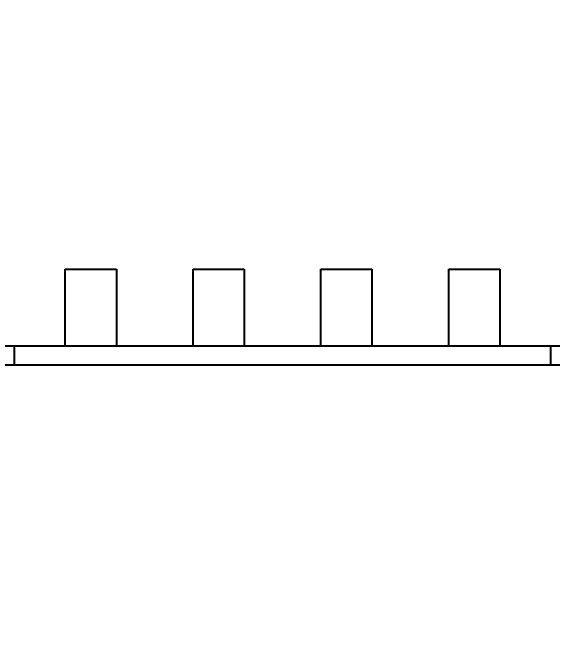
# Model space of a CAD drawing. Header units: millimetres. Extents: x 3 to 124, y -45 to 11.
# Drawn here: x 103.864 to 105.974, y -35.61 to -33.104 of the extents above; entities that cross this region are included whole.
import ezdxf

# ---------------------------------------------------------------- set-up
doc = ezdxf.new("R2010")
doc.units = ezdxf.units.MM
doc.header["$LTSCALE"] = 1.21
doc.header["$MEASUREMENT"] = 0
doc.header["$PDMODE"] = 3
doc.header["$PDSIZE"] = 0.3125
doc.layers.get('0').update_dxf_attribs({"linetype": 'CONTINUOUS'})
doc.layers.get('DEFPOINTS').update_dxf_attribs({"linetype": 'CONTINUOUS'})
doc.layers.add('Dim', color=3, linetype='CONTINUOUS', lineweight=25)
doc.styles.get("Standard").update_dxf_attribs({"font": 'txt', "width": 0.8})
doc.dimstyles.get("Standard").update_dxf_attribs({"dimtxt": 0.15625, "dimasz": 0.1875, "dimexe": 0.125, "dimexo": 0.0625, "dimgap": 0.09, "dimtad": 0, "dimtih": 1, "dimtoh": 1, "dimzin": 4, "dimdsep": 46, "dimtxsty": 'STANDARD', "dimblk": '_FILLED', "dimblk1": '_FILLED', "dimblk2": '_FILLED', "dimcen": 0.09, "dimazin": 1, "dimtp": 0.01, "dimtm": 0.01, "dimtfac": 1, "dimtofl": 0, "dimtmove": 0, "dimatfit": 3, "dimldrblk": '_FILLED', "dimfxl": 1, "dimtolj": 1, "dimtzin": 4, "dimarcsym": 0})

# ---------------------------------------------------------------- blocks, each defined once
blk = doc.blocks.new('_FILLED')
at = {"color": 0, "linetype": 'ByBlock'}
blk.add_solid([(0, 0), (-1, 0.1667), (-1, -0.1667)], dxfattribs=at)
blk = doc.blocks.new('*D28')
at = {"color": 0, "linetype": 'ByBlock', "lineweight": -2}
for p, q in [((96.0488, -29.254), (96.0488, -44.2815)), ((113.8288, -29.2572), (113.8288, -44.2815)), ((96.0488, -44.219), (103.4272, -44.219)), ((113.8288, -44.219), (106.4505, -44.219))]:
    blk.add_line(p, q, dxfattribs=at)
at = {"layer": 'DEFPOINTS', "color": 0, "linetype": 'ByBlock'}
for p in [(96.0488, -29.2228), (113.8288, -29.226)]:
    blk.add_point(p, dxfattribs=at)
at = {"color": 0, "linetype": 'ByBlock', "lineweight": -2, "rotation": 180}
blk.add_blockref('_FILLED', (96.0488, -44.219), dxfattribs=at)
at = {"color": 0, "linetype": 'ByBlock', "lineweight": -2}
blk.add_blockref('_FILLED', (113.8288, -44.219), dxfattribs=at)
at = {"color": 0, "linetype": 'ByBlock', "lineweight": -2, "insert": (104.9388, -44.219), "char_height": 1, "attachment_point": 5}
blk.add_mtext('\\A1;17.78', dxfattribs=at)

msp = doc.modelspace()

# ---------------------------------------------------------------- linework, layer by layer
at = {"color": 6, "linetype": 'Continuous'}
for p, q in [((104.0692, -34.1072), (104.2692, -34.1072)), ((104.0692, -34.4072), (104.0692, -34.1072)), ((104.2692, -34.1072), (104.2692, -34.4072)), ((104.5692, -34.1072), (104.7692, -34.1072)), ((104.5692, -34.4072), (104.5692, -34.1072)), ((104.7692, -34.1072), (104.7692, -34.4072)), ((105.0692, -34.1072), (105.2692, -34.1072)), ((105.0692, -34.4072), (105.0692, -34.1072)), ((105.2692, -34.1072), (105.2692, -34.4072)), ((105.5692, -34.1072), (105.7692, -34.1072)), ((105.5692, -34.4072), (105.5692, -34.1072)), ((105.7692, -34.1072), (105.7692, -34.4072)), ((100.4492, -34.4072), (109.3892, -34.4072)), ((103.8692, -34.4072), (103.8692, -34.4822)), ((105.9692, -34.4822), (105.9692, -34.4072)), ((106.0292, -34.4822), (103.8092, -34.4822))]:
    msp.add_line(p, q, dxfattribs=at)

# ---------------------------------------------------------------- dimensions: what is measured, and where the dimension line sits
at = {"layer": 'Dim'}
dim = msp.add_linear_dim(base=(113.8288, -44.219), p1=(96.0488, -29.2228), p2=(113.8288, -29.226), dimstyle='STANDARD', override={"dimscale": 0.5, "dimtxt": 2, "dimasz": 2, "dimtih": 0, "dimtoh": 0, "dimzin": 0, "dimcen": 0.198, "dimadec": 0, "dimazin": 0, "dimtp": 0, "dimtm": 0, "dimtdec": 4, "dimtzin": 0}, dxfattribs=at)
dim.commit()
dim.dimension.update_dxf_attribs({"geometry": '*D28', "text_midpoint": (104.9388, -44.219)})

doc.saveas('drawing.dxf')
